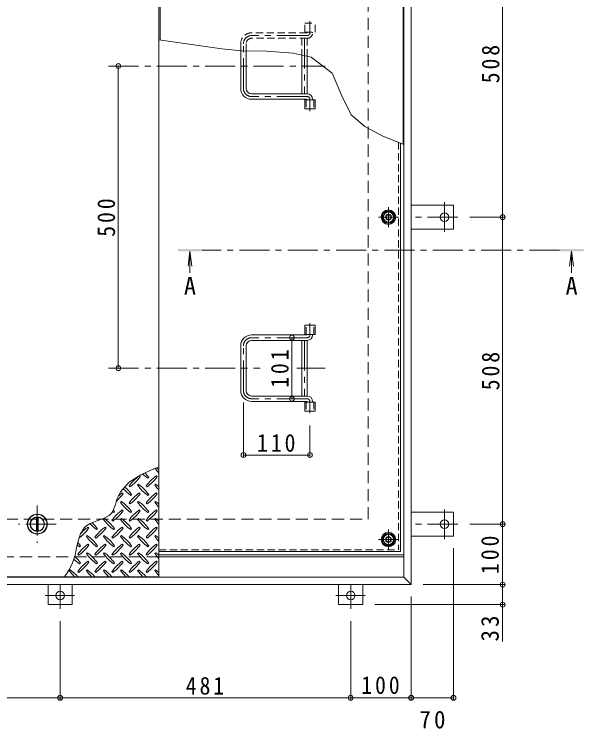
# Model space of a CAD drawing. Units: millimetres at full size, sheet at 1:10. Extents: x -2620 to 2735, y -1962 to 1725.
# Drawn here: x -1233 to -291, y -103 to 1079 of the extents above; entities that cross this region are included whole.
import ezdxf
from ezdxf.enums import TextEntityAlignment as Align

# ---------------------------------------------------------------- set-up
doc = ezdxf.new("R2010")
doc.units = ezdxf.units.MM
doc.header["$LTSCALE"] = 10
doc.header["$PDMODE"] = 32
doc.header["$PDSIZE"] = 8
for name, pattern in [('CHAIN1', [8, 5, -1, 1, -1]), ('DASHED1', [1.8, 1.2, -0.6]), ('DASHED2', [3, 2, -1])]:
    doc.linetypes.add(name, pattern=pattern)
for name, color, linetype, lineweight in [('0-1', 2, 'DASHED2', 9), ('0-2', 3, 'Continuous', 9), ('0-3', 2, 'Continuous', 9), ('0-5', 4, 'Continuous', 9), ('0-6', 6, 'Continuous', 5), ('0-7', 2, 'Continuous', 9), ('0-9', 134, 'Continuous', 5), ('0-A', 3, 'DASHED1', 9), ('0-C', 2, 'Continuous', 9), ('0-E', 3, 'Continuous', 9), ('0-F', 7, 'Continuous', 9)]:
    doc.layers.add(name, color=color, linetype=linetype, lineweight=lineweight)
doc.styles.add('ＭＳ ゴシック', font='')
doc.styles.get('ＭＳ ゴシック').set_extended_font_data('MS Gothic')

msp = doc.modelspace()

# ---------------------------------------------------------------- linework, layer by layer
at = {"layer": '0-1'}
for p, q in [((-647.57, 243.65), (-647.57, 1243.65)), ((-2147.57, 243.65), (-647.57, 243.65)), ((-994.07, 181.65), (-2206.57, 181.65))]:
    msp.add_line(p, q, dxfattribs=at)
at = {"layer": '0-1', "linetype": 'Continuous'}
msp.add_line((-588.57, 181.65), (-994.07, 181.65), dxfattribs=at)
at = {"layer": '0-2'}
for p, q in [((-994.07, 1338.65), (-994.07, 148.65)), ((-992.07, 1036.51), (-992.07, 1338.65)), ((-589.57, 1338.65), (-589.57, 864.42)), ((-994.07, 148.65), (-1396.57, 148.65))]:
    msp.add_line(p, q, dxfattribs=at)
at = {"layer": '0-2', "color": 4}
for p, q in [((-942.59, 687.18), (-945.86, 662.4)), ((-942.59, 687.18), (-942.59, 651.58)), ((-942.59, 687.18), (-939.33, 662.4)), ((-310.87, 687.18), (-314.14, 662.4)), ((-310.87, 687.18), (-307.61, 662.4)), ((-310.87, 687.18), (-310.87, 651.58))]:
    msp.add_line(p, q, dxfattribs=at)
at = {"layer": '0-2', "color": 4, "linetype": 'CHAIN1'}
msp.add_line((-330.87, 689.18), (-922.59, 689.18), dxfattribs=at)
at = {"layer": '0-2'}
msp.add_circle((-1195.32, 235.65), 16.5, dxfattribs=at)
at = {"layer": '0-2', "color": 4}
for points in [[(-962.59, 687.18), (-962.59, 691.18), (-922.59, 687.18), (-922.59, 691.18)], [(-330.87, 687.18), (-330.87, 691.18), (-290.87, 687.18), (-290.87, 691.18)]]:
    msp.add_solid(points, dxfattribs=at)
at = {"layer": '0-3'}
for p, q in [((-576.57, 135.65), (-576.57, 1351.65)), ((-588.57, 147.65), (-588.57, 1339.65)), ((-588.57, 181.65), (-994.07, 181.65)), ((-588.57, 147.65), (-2206.57, 147.65)), ((-576.57, 135.65), (-588.57, 147.65)), ((-576.57, 135.65), (-2218.57, 135.65))]:
    msp.add_line(p, q, dxfattribs=at)
at = {"layer": '0-5', "color": 7}
msp.add_line((-889.81, 1022.35), (-994.07, 1036.79), dxfattribs=at)
msp.add_lwpolyline([(-588.57, 864.03), (-623.11, 877.41), (-653.35, 893.83), (-675.92, 913.07), (-691.27, 944.51), (-707.09, 981.97), (-742.05, 1008.2), (-772.02, 1014.86), (-816.14, 1018.19), (-856.51, 1018.6), (-889.81, 1022.35)], dxfattribs=at)
at = {"layer": '0-6', "color": 5, "linetype": 'DASHED1'}
for p, q in [((-752.72, 1064.65), (-735.42, 1064.65)), ((-752.72, 1049.65), (-752.72, 1064.65)), ((-735.42, 1049.65), (-735.42, 1064.65)), ((-752.72, 1049.65), (-735.42, 1049.65)), ((-750.42, 937.65), (-750.42, 922.65)), ((-737.72, 937.65), (-737.72, 922.65)), ((-750.42, 549.65), (-750.42, 564.65)), ((-737.72, 549.65), (-737.72, 564.65)), ((-750.42, 437.65), (-750.42, 422.65)), ((-737.72, 437.65), (-737.72, 422.65))]:
    msp.add_line(p, q, dxfattribs=at)
at = {"layer": '0-6', "linetype": 'CHAIN1'}
for p, q in [((-744.07, 1048.65), (-744.07, 1068.01)), ((-748.57, 1044.15), (-840.57, 1044.15)), ((-854.07, 956.65), (-854.07, 1030.65)), ((-1077.57, 993.65), (-719.02, 993.65)), ((-748.57, 943.15), (-840.57, 943.15)), ((-744.07, 938.65), (-744.07, 919.04)), ((-744.07, 548.65), (-744.07, 568.01)), ((-748.57, 544.15), (-840.57, 544.15)), ((-854.07, 456.65), (-854.07, 530.65)), ((-1077.57, 493.65), (-826.5, 493.65)), ((-765.87, 493.65), (-719.02, 493.65)), ((-748.57, 443.15), (-840.57, 443.15)), ((-744.07, 438.65), (-744.07, 419.04))]:
    msp.add_line(p, q, dxfattribs=at)
at = {"layer": '0-6', "linetype": 'DASHED1'}
for p, q in [((-749.57, 1048.65), (-840.57, 1048.65)), ((-739.57, 1048.65), (-739.57, 1049.65)), ((-858.57, 1018.83), (-858.57, 1030.65)), ((-849.57, 1030.65), (-849.57, 1018.53)), ((-748.57, 1039.65), (-840.57, 1039.65))]:
    msp.add_line(p, q, dxfattribs=at)
at = {"layer": '0-6'}
for p, q in [((-858.57, 956.65), (-858.57, 1018.83)), ((-849.57, 1018.53), (-849.57, 956.65)), ((-748.57, 947.65), (-840.57, 947.65)), ((-749.57, 938.65), (-840.57, 938.65)), ((-739.57, 938.65), (-739.57, 937.65)), ((-749.57, 548.65), (-840.57, 548.65)), ((-739.57, 548.65), (-739.57, 549.65)), ((-748.57, 539.65), (-840.57, 539.65)), ((-858.57, 456.65), (-858.57, 530.65)), ((-849.57, 530.65), (-849.57, 456.65)), ((-748.57, 447.65), (-840.57, 447.65)), ((-749.57, 438.65), (-840.57, 438.65)), ((-739.57, 438.65), (-739.57, 437.65)), ((-994.07, 184.65), (-588.57, 184.65)), ((-994.07, 181.65), (-588.57, 181.65))]:
    msp.add_line(p, q, dxfattribs=at)
at = {"layer": '0-6', "color": 5}
for p, q in [((-752.72, 937.65), (-735.42, 937.65)), ((-752.72, 937.65), (-752.72, 922.65)), ((-735.42, 937.65), (-735.42, 922.65)), ((-752.72, 922.65), (-735.42, 922.65)), ((-752.72, 564.65), (-735.42, 564.65)), ((-752.72, 549.65), (-752.72, 564.65)), ((-735.42, 549.65), (-735.42, 564.65)), ((-752.72, 549.65), (-735.42, 549.65)), ((-752.72, 437.65), (-735.42, 437.65)), ((-752.72, 437.65), (-752.72, 422.65)), ((-735.42, 437.65), (-735.42, 422.65)), ((-752.72, 422.65), (-735.42, 422.65))]:
    msp.add_line(p, q, dxfattribs=at)
at = {"layer": '0-6'}
for centre in [(-614.07, 743.65), (-614.07, 210.15)]:
    msp.add_circle(centre, 10.5, dxfattribs=at)
at = {"layer": '0-6', "linetype": 'DASHED1'}
for centre, radius, start, end in [((-840.57, 1030.65), 18, 90, 180), ((-749.57, 1049.65), 1, 270, 0), ((-748.57, 1048.65), 9, 270, 0), ((-840.57, 1030.65), 9, 90, 180)]:
    msp.add_arc(centre, radius, start, end, dxfattribs=at)
at = {"layer": '0-6', "linetype": 'CHAIN1'}
for centre, radius, start, end in [((-840.57, 1030.65), 13.5, 90, 180), ((-748.57, 1048.65), 4.5, 270, 0), ((-840.57, 956.65), 13.5, 180, 270), ((-748.57, 938.65), 4.5, 0, 90), ((-840.57, 530.65), 13.5, 90, 180), ((-748.57, 548.65), 4.5, 270, 0), ((-840.57, 456.65), 13.5, 180, 270), ((-748.57, 438.65), 4.5, 0, 90)]:
    msp.add_arc(centre, radius, start, end, dxfattribs=at)
at = {"layer": '0-6'}
for centre, radius, start, end in [((-840.57, 956.65), 18, 180, 270), ((-840.57, 956.65), 9, 180, 270), ((-748.57, 938.65), 9, 0, 90), ((-749.57, 937.65), 1, 0, 90), ((-840.57, 530.65), 18, 90, 180), ((-749.57, 549.65), 1, 270, 0), ((-748.57, 548.65), 9, 270, 0), ((-840.57, 530.65), 9, 90, 180), ((-840.57, 456.65), 18, 180, 270), ((-840.57, 456.65), 9, 180, 270), ((-749.57, 437.65), 1, 0, 90), ((-748.57, 438.65), 9, 0, 90)]:
    msp.add_arc(centre, radius, start, end, dxfattribs=at)
at = {"layer": '0-7', "linetype": 'CHAIN1'}
for p, q in [((-614.07, 727.08), (-614.07, 760.22)), ((-630.64, 743.65), (-597.5, 743.65)), ((-614.07, 193.58), (-614.07, 226.72)), ((-630.64, 210.15), (-597.5, 210.15))]:
    msp.add_line(p, q, dxfattribs=at)
at = {"layer": '0-7'}
for points in [[(-618.98, 752.15), (-623.89, 743.65), (-618.98, 735.15), (-609.16, 735.15), (-604.26, 743.65), (-609.16, 752.15)], [(-618.98, 218.65), (-623.89, 210.15), (-618.98, 201.65), (-609.16, 201.65), (-604.26, 210.15), (-609.16, 218.65)]]:
    msp.add_lwpolyline(points, close=True, dxfattribs=at)
at = {"layer": '0-7', "color": 134, "lineweight": 5}
for centre in [(-614.07, 743.65), (-614.07, 210.15)]:
    msp.add_circle(centre, 12, dxfattribs=at)
at = {"layer": '0-7'}
for centre in [(-614.07, 743.65), (-614.07, 210.15)]:
    msp.add_circle(centre, 8.5, dxfattribs=at)
at = {"layer": '0-7', "color": 5, "lineweight": 5}
for centre, radius in [((-614.07, 743.65), 5), ((-614.07, 743.65), 4.19), ((-614.07, 210.15), 5), ((-614.07, 210.15), 4.19)]:
    msp.add_circle(centre, radius, dxfattribs=at)
at = {"layer": '0-9'}
for p, q in [((-1025.03, 314.27), (-1026.44, 315.68)), ((-1012.3, 311.44), (-1010.88, 312.85)), ((-996.74, 314.27), (-998.16, 315.68)), ((-1043.41, 298.71), (-1042, 297.3)), ((-1027.86, 301.54), (-1029.27, 300.13)), ((-1015.13, 298.71), (-1013.71, 297.3)), ((-999.57, 301.54), (-1000.99, 300.13)), ((-1053.31, 285.98), (-1054.73, 287.4)), ((-1040.58, 283.15), (-1039.17, 284.57)), ((-1025.03, 285.98), (-1026.44, 287.4)), ((-1012.3, 283.15), (-1010.88, 284.57)), ((-996.74, 285.98), (-998.16, 287.4)), ((-1056.14, 273.26), (-1057.55, 271.84)), ((-1027.86, 273.26), (-1029.27, 271.84)), ((-999.57, 273.26), (-1000.99, 271.84)), ((-1043.41, 270.43), (-1042, 269.01)), ((-1015.13, 270.43), (-1013.71, 269.01)), ((-1068.87, 254.87), (-1067.45, 256.28)), ((-1053.31, 257.7), (-1054.73, 259.11)), ((-1040.58, 254.87), (-1039.17, 256.28)), ((-1025.03, 257.7), (-1026.44, 259.11)), ((-1012.3, 254.87), (-1010.88, 256.28)), ((-996.74, 257.7), (-998.16, 259.11)), ((-1084.42, 244.97), (-1085.84, 243.56)), ((-1071.7, 242.14), (-1070.28, 240.73)), ((-1056.14, 244.97), (-1057.55, 243.56)), ((-1043.41, 242.14), (-1042, 240.73)), ((-1027.86, 244.97), (-1029.27, 243.56)), ((-1015.13, 242.14), (-1013.71, 240.73)), ((-999.57, 244.97), (-1000.99, 243.56)), ((-1109.88, 229.41), (-1111.29, 230.83)), ((-1097.15, 226.59), (-1095.74, 228)), ((-1081.6, 229.41), (-1083.01, 230.83)), ((-1068.87, 226.59), (-1067.45, 228)), ((-1053.31, 229.41), (-1054.73, 230.83)), ((-1040.58, 226.59), (-1039.17, 228)), ((-1025.03, 229.41), (-1026.44, 230.83)), ((-1012.3, 226.59), (-1010.88, 228)), ((-996.74, 229.41), (-998.16, 230.83)), ((-1112.71, 216.69), (-1114.12, 215.27)), ((-1099.98, 213.86), (-1098.57, 212.44)), ((-1084.42, 216.69), (-1085.84, 215.27)), ((-1071.7, 213.86), (-1070.28, 212.44)), ((-1056.14, 216.69), (-1057.55, 215.27)), ((-1043.41, 213.86), (-1042, 212.44)), ((-1027.86, 216.69), (-1029.27, 215.27)), ((-1015.13, 213.86), (-1013.71, 212.44)), ((-999.57, 216.69), (-1000.99, 215.27)), ((-1109.88, 201.13), (-1111.29, 202.54)), ((-1081.6, 201.13), (-1083.01, 202.54)), ((-1053.31, 201.13), (-1054.73, 202.54)), ((-1025.03, 201.13), (-1026.44, 202.54)), ((-996.74, 201.13), (-998.16, 202.54)), ((-1125.44, 198.3), (-1124.02, 199.72)), ((-1097.15, 198.3), (-1095.74, 199.72)), ((-1068.87, 198.3), (-1067.45, 199.72)), ((-1040.58, 198.3), (-1039.17, 199.72)), ((-1012.3, 198.3), (-1010.88, 199.72)), ((-1128.26, 185.57), (-1126.85, 184.16)), ((-1112.71, 188.4), (-1114.12, 186.99)), ((-1099.98, 185.57), (-1098.57, 184.16)), ((-1084.42, 188.4), (-1085.84, 186.99)), ((-1071.7, 185.57), (-1070.28, 184.16)), ((-1056.14, 188.4), (-1057.55, 186.99)), ((-1043.41, 185.57), (-1042, 184.16)), ((-1027.86, 188.4), (-1029.27, 186.99)), ((-1015.13, 185.57), (-1013.71, 184.16)), ((-999.57, 188.4), (-1000.99, 186.99)), ((-1125.44, 170.02), (-1124.02, 171.43)), ((-1109.88, 172.85), (-1111.29, 174.26)), ((-1097.15, 170.02), (-1095.74, 171.43)), ((-1081.6, 172.85), (-1083.01, 174.26)), ((-1068.87, 170.02), (-1067.45, 171.43)), ((-1053.31, 172.85), (-1054.73, 174.26)), ((-1040.58, 170.02), (-1039.17, 171.43)), ((-1025.03, 172.85), (-1026.44, 174.26)), ((-1012.3, 170.02), (-1010.88, 171.43)), ((-996.74, 172.85), (-998.16, 174.26)), ((-1140.99, 160.12), (-1142.41, 158.7)), ((-1128.26, 157.29), (-1126.85, 155.88)), ((-1112.71, 160.12), (-1114.12, 158.7)), ((-1099.98, 157.29), (-1098.57, 155.88)), ((-1084.42, 160.12), (-1085.84, 158.7)), ((-1071.7, 157.29), (-1070.28, 155.88)), ((-1056.14, 160.12), (-1057.55, 158.7)), ((-1043.41, 157.29), (-1042, 155.88)), ((-1027.86, 160.12), (-1029.27, 158.7)), ((-1015.13, 157.29), (-1013.71, 155.88)), ((-999.57, 160.12), (-1000.99, 158.7))]:
    msp.add_line(p, q, dxfattribs=at)
msp.add_lwpolyline([(-994.07, 330.56), (-1002.35, 327.23), (-1024.1, 317.28), (-1043.06, 305.11), (-1057.47, 289.33), (-1063.04, 277.98), (-1064.18, 274.5), (-1065.95, 268.36), (-1067.84, 262.36), (-1070.29, 256.89), (-1072.13, 254.11), (-1076.41, 249.99), (-1086.01, 244.89), (-1096.98, 241), (-1107.66, 236.81), (-1113.06, 233.64), (-1117.9, 229.26), (-1123.98, 219.64), (-1127.93, 208.06), (-1130.28, 196.63)], dxfattribs=at)
for centre, radius, start, end in [((-1069.93, 270.78), 72.5, 35.47258, 43.25978), ((-941.94, 370.48), 72.5, 215.94795, 224.0249), ((-1041.64, 270.78), 72.5, 48.99213, 53.25279), ((-984.37, 256.64), 72.5, 125.47256, 144.5273), ((-1084.07, 356.34), 72.5, 305.47272, 324.5273), ((-970.23, 370.48), 72.5, 225.57452, 234.5273), ((-956.08, 256.64), 72.5, 125.47256, 144.5273), ((-1055.79, 356.34), 72.5, 305.47272, 324.5273), ((-1098.21, 242.5), 72.5, 35.47258, 48.77962), ((-970.23, 342.2), 72.5, 215.47272, 234.5273), ((-1069.93, 242.5), 72.5, 35.47258, 54.5273), ((-941.94, 342.2), 72.5, 215.47272, 224.0249), ((-1041.64, 242.5), 72.5, 48.99213, 54.5273), ((-1112.35, 328.06), 72.5, 311.38763, 324.5273), ((-1012.65, 228.35), 72.5, 125.47256, 131.59831), ((-998.51, 342.2), 72.5, 221.35275, 234.5273), ((-984.37, 228.35), 72.5, 125.47256, 144.5273), ((-1084.07, 328.06), 72.5, 305.47272, 324.5273), ((-956.08, 228.35), 72.5, 125.47256, 144.5273), ((-1055.79, 328.06), 72.5, 305.47272, 324.5273), ((-1098.21, 214.21), 72.5, 35.47258, 54.5273), ((-1069.93, 214.21), 72.5, 35.47258, 54.5273), ((-1041.64, 214.21), 72.5, 48.99213, 54.5273), ((-998.51, 313.91), 72.5, 215.47272, 234.5273), ((-970.23, 313.91), 72.5, 215.47272, 234.5273), ((-941.94, 313.91), 72.5, 215.47272, 224.0249), ((-1012.65, 200.07), 72.5, 125.47256, 144.5273), ((-1026.79, 313.91), 72.5, 232.70831, 234.5273), ((-1112.35, 299.77), 72.5, 305.47272, 324.5273), ((-1126.5, 214.21), 72.5, 35.47258, 38.03572), ((-984.37, 200.07), 72.5, 125.47256, 144.5273), ((-1084.07, 299.77), 72.5, 305.47272, 324.5273), ((-956.08, 200.07), 72.5, 125.47256, 144.5273), ((-1055.79, 299.77), 72.5, 305.47272, 324.5273), ((-1154.78, 185.93), 72.5, 35.47258, 45.99713), ((-1026.79, 285.63), 72.5, 215.47272, 234.5273), ((-1126.5, 185.93), 72.5, 35.47258, 54.5273), ((-998.51, 285.63), 72.5, 215.47272, 234.5273), ((-1098.21, 185.93), 72.5, 35.47258, 54.5273), ((-970.23, 285.63), 72.5, 215.47272, 234.5273), ((-1069.93, 185.93), 72.5, 35.47258, 54.5273), ((-941.94, 285.63), 72.5, 215.47272, 224.0249), ((-1041.64, 185.93), 72.5, 48.99213, 54.5273), ((-1168.92, 271.49), 72.5, 306.00705, 324.5273), ((-1069.22, 171.79), 72.5, 125.47256, 139.2924), ((-1055.08, 285.63), 72.5, 222.74814, 234.5273), ((-1040.94, 171.79), 72.5, 125.47256, 144.52728), ((-1140.64, 271.49), 72.5, 305.47272, 324.5273), ((-1012.65, 171.79), 72.5, 125.47256, 144.52728), ((-1112.35, 271.49), 72.5, 305.47272, 324.5273), ((-984.37, 171.79), 72.5, 125.47256, 144.52728), ((-1084.07, 271.49), 72.5, 305.47272, 324.5273), ((-956.08, 171.79), 72.5, 125.47256, 144.5273), ((-1055.79, 271.49), 72.5, 305.47272, 324.5273), ((-1055.08, 257.35), 72.5, 215.47272, 234.5273), ((-1154.78, 157.64), 72.5, 35.47258, 54.5273), ((-1026.79, 257.35), 72.5, 215.47272, 234.5273), ((-1126.5, 157.64), 72.5, 35.47258, 54.5273), ((-998.51, 257.35), 72.5, 215.47272, 234.5273), ((-1098.21, 157.64), 72.5, 35.47258, 54.5273), ((-970.23, 257.35), 72.5, 215.47272, 234.5273), ((-1069.93, 157.64), 72.5, 35.47258, 54.5273), ((-941.94, 257.35), 72.5, 215.47272, 224.0249), ((-1041.64, 157.64), 72.5, 48.99213, 54.5273), ((-1083.36, 257.35), 72.5, 230.65677, 234.5273), ((-1183.07, 157.64), 72.5, 35.47258, 41.1628), ((-1069.22, 143.5), 72.5, 125.47256, 144.5273), ((-1168.92, 243.2), 72.5, 305.47272, 324.5273), ((-1040.94, 143.5), 72.5, 125.47256, 144.5273), ((-1140.64, 243.2), 72.5, 305.47272, 324.5273), ((-1012.65, 143.5), 72.5, 125.47256, 144.5273), ((-1112.35, 243.2), 72.5, 305.47272, 324.5273), ((-984.37, 143.5), 72.5, 125.47256, 144.5273), ((-1084.07, 243.2), 72.5, 305.47272, 324.5273), ((-956.08, 143.5), 72.5, 125.47256, 144.5273), ((-1055.79, 243.2), 72.5, 305.47272, 324.5273), ((-1231.48, 210.4), 102.13, 322.79805, 352.25462), ((-1083.36, 229.06), 72.5, 224.94598, 234.5273), ((-1183.07, 129.36), 72.5, 35.47258, 46.69856), ((-1055.08, 229.06), 72.5, 215.47272, 234.5273), ((-1154.78, 129.36), 72.5, 35.47258, 54.5273), ((-1026.79, 229.06), 72.5, 215.47272, 234.5273), ((-1126.5, 129.36), 72.5, 35.47258, 54.5273), ((-998.51, 229.06), 72.5, 215.47272, 234.5273), ((-1098.21, 129.36), 72.5, 35.47258, 54.5273), ((-970.23, 229.06), 72.5, 215.47272, 234.5273), ((-1069.93, 129.36), 72.5, 35.47258, 54.5273), ((-941.94, 229.06), 72.5, 215.47272, 224.0249), ((-1041.64, 129.36), 72.5, 48.99213, 54.5273), ((-1069.22, 115.22), 72.5, 125.47256, 144.5273), ((-1168.92, 214.92), 72.5, 305.47272, 324.5273), ((-1040.94, 115.22), 72.5, 125.47256, 144.5273), ((-1140.64, 214.92), 72.5, 305.47272, 324.5273), ((-1012.65, 115.22), 72.5, 125.47256, 144.5273), ((-1112.35, 214.92), 72.5, 305.47272, 324.5273), ((-984.37, 115.22), 72.5, 125.47256, 144.5273), ((-1084.07, 214.92), 72.5, 305.47272, 324.5273), ((-956.08, 115.22), 72.5, 125.47256, 144.5273), ((-1055.79, 214.92), 72.5, 305.47272, 324.5273), ((-1083.36, 200.78), 72.5, 215.47272, 225.97511), ((-1183.07, 101.07), 72.5, 41.00789, 54.5273), ((-1055.08, 200.78), 72.5, 215.47272, 225.97511), ((-1154.78, 101.07), 72.5, 41.00789, 54.5273), ((-1026.79, 200.78), 72.5, 215.47272, 225.97511), ((-1126.5, 101.07), 72.5, 41.00789, 54.5273), ((-998.51, 200.78), 72.5, 215.47272, 225.97511), ((-1098.21, 101.07), 72.5, 41.00789, 54.5273), ((-970.23, 200.78), 72.5, 215.47272, 225.97511), ((-1069.93, 101.07), 72.5, 41.00789, 54.5273), ((-941.94, 200.78), 72.5, 215.47272, 224.0249), ((-1041.64, 101.07), 72.5, 48.99213, 54.5273)]:
    msp.add_arc(centre, radius, start, end, dxfattribs=at)
at = {"layer": '0-A'}
for p in [(-597.27, 867.4), (-994.07, 193.35)]:
    msp.add_line(p, (-597.27, 193.35), dxfattribs=at)
at = {"layer": '0-A', "linetype": 'Continuous'}
for q in [(-594.07, 866.16), (-994.07, 190.15)]:
    msp.add_line((-594.07, 190.15), q, dxfattribs=at)
at = {"layer": '0-C', "color": 4, "linetype": 'DASHED1'}
for p, q in [((-757.57, 1039.65), (-757.57, 1011.65)), ((-748.57, 1039.65), (-748.57, 1009.65))]:
    msp.add_line(p, q, dxfattribs=at)
at = {"layer": '0-C', "color": 4, "linetype": 'CHAIN1'}
for p, q in [((-753.07, 1039.65), (-753.07, 947.65)), ((-753.07, 539.65), (-753.07, 447.65))]:
    msp.add_line(p, q, dxfattribs=at)
at = {"layer": '0-C', "color": 4}
for p, q in [((-757.57, 1011.65), (-757.57, 947.65)), ((-748.57, 1009.65), (-748.57, 947.65)), ((-757.57, 539.65), (-757.57, 447.65)), ((-748.57, 539.65), (-748.57, 447.65))]:
    msp.add_line(p, q, dxfattribs=at)
at = {"layer": '0-C', "linetype": 'CHAIN1'}
for p, q in [((-1195.32, 266.65), (-1195.32, 204.65)), ((-1164.32, 235.65), (-1226.32, 235.65))]:
    msp.add_line(p, q, dxfattribs=at)
at = {"layer": '0-C'}
for p, q in [((-1196.82, 224.24), (-1196.82, 247.05)), ((-1193.82, 224.24), (-1193.82, 247.05))]:
    msp.add_line(p, q, dxfattribs=at)
for radius in [16, 12, 11.5]:
    msp.add_circle((-1195.32, 235.65), radius, dxfattribs=at)
at = {"layer": '0-E', "linetype": 'CHAIN1'}
for p, q in [((-521.37, 768.49), (-521.37, 719.6)), ((-499.21, 743.65), (-576.57, 743.65)), ((-521.37, 210.81), (-521.37, 259.69)), ((-499.21, 235.65), (-576.57, 235.65)), ((-1157.57, 95.29), (-1157.57, 135.45)), ((-676.57, 95.29), (-676.57, 135.45)), ((-1182.41, 117.45), (-1133.53, 117.45)), ((-701.41, 117.45), (-652.53, 117.45))]:
    msp.add_line(p, q, dxfattribs=at)
at = {"layer": '0-E'}
for p, q in [((-576.57, 763.65), (-506.37, 763.65)), ((-506.37, 763.65), (-506.37, 723.65)), ((-576.57, 723.65), (-506.37, 723.65)), ((-576.57, 255.65), (-506.37, 255.65)), ((-506.37, 215.65), (-506.37, 255.65)), ((-576.57, 215.65), (-506.37, 215.65)), ((-1177.57, 135.65), (-1177.57, 102.45)), ((-1137.57, 135.65), (-1137.57, 102.45)), ((-696.57, 135.65), (-696.57, 102.45)), ((-656.57, 135.65), (-656.57, 102.45)), ((-1177.57, 102.45), (-1137.57, 102.45)), ((-696.57, 102.45), (-656.57, 102.45))]:
    msp.add_line(p, q, dxfattribs=at)
for centre in [(-521.37, 743.65), (-521.37, 235.65), (-1157.57, 117.45), (-676.57, 117.45)]:
    msp.add_circle(centre, 7, dxfattribs=at)
at = {"layer": '0-F'}
for p, q in [((-425.04, 1251.65), (-425.04, 743.65)), ((-1061.25, 993.65), (-1061.25, 493.65)), ((-422.04, 743.65), (-479.21, 743.65)), ((-425.04, 743.65), (-425.04, 235.65)), ((-773.9, 443.15), (-773.9, 544.15)), ((-854.07, 347.02), (-854.07, 436.65)), ((-744.07, 347.02), (-744.07, 399.04)), ((-854.07, 350.02), (-744.07, 350.02)), ((-422.04, 235.65), (-479.21, 235.65)), ((-425.04, 235.65), (-425.04, 135.65)), ((-506.37, -54.81), (-506.37, 195.65)), ((-422.04, 135.65), (-556.57, 135.65)), ((-425.04, 135.65), (-425.04, 102.45)), ((-576.57, -54.81), (-576.57, 115.65)), ((-422.04, 102.45), (-636.57, 102.45)), ((-425.04, 102.45), (-425.04, 41.43)), ((-1157.57, -54.81), (-1157.57, 75.29)), ((-676.57, -54.81), (-676.57, 75.29)), ((-1637.57, -51.81), (-1157.57, -51.81)), ((-1157.57, -51.81), (-676.57, -51.81)), ((-676.57, -51.81), (-576.57, -51.81)), ((-576.57, -51.81), (-506.37, -51.81))]:
    msp.add_line(p, q, dxfattribs=at)
for p in [(-1061.25, 993.65), (-425.04, 743.65), (-773.9, 544.15), (-1061.25, 493.65), (-773.9, 443.15), (-854.07, 350.02), (-744.07, 350.02), (-425.04, 235.65), (-425.04, 135.65), (-425.04, 102.45), (-1157.57, -51.81), (-676.57, -51.81), (-576.57, -51.81), (-506.37, -51.81)]:
    msp.add_point(p, dxfattribs=at)

# ---------------------------------------------------------------- texts
at = {"layer": '0-5', "color": 2, "style": 'ＭＳ ゴシック'}
for p in [(-952.59, 606.49), (-320.87, 606.49)]:
    msp.add_text('A', height=29.33, dxfattribs=at).set_placement(p, align=Align.BOTTOM_LEFT)
at = {"layer": '0-F', "color": 2, "char_height": 29.33, "attachment_point": 7, "rotation": 90, "style": 'ＭＳ ゴシック'}
for s, insert in [('\\T1.27;\\W0.9;508', (-430.04, 965.15)), ('\\T1.27;\\W0.9;500', (-1066.25, 711.15)), ('\\T1.27;\\W0.9;101', (-778.9, 461.15)), ('\\T1.27;\\W0.9;508', (-430.04, 457.15)), ('\\T1.27;\\W0.9;100', (-431.04, 153.15)), ('\\T1.27;\\W0.95;33', (-431.04, 41.43))]:
    msp.add_mtext(s, dxfattribs=dict(at, insert=insert))
at = {"layer": '0-F', "color": 2, "char_height": 29.33, "attachment_point": 7, "style": 'ＭＳ ゴシック'}
for s, insert in [('\\T1.27;\\W0.9;110', (-831.57, 355.02)), ('\\T1.27;\\W0.9;481', (-949.57, -46.81)), ('\\T1.27;\\W0.9;100', (-659.07, -45.81)), ('\\T1.27;\\W0.95;70', (-562.72, -102.88))]:
    msp.add_mtext(s, dxfattribs=dict(at, insert=insert))

doc.saveas('drawing.dxf')
